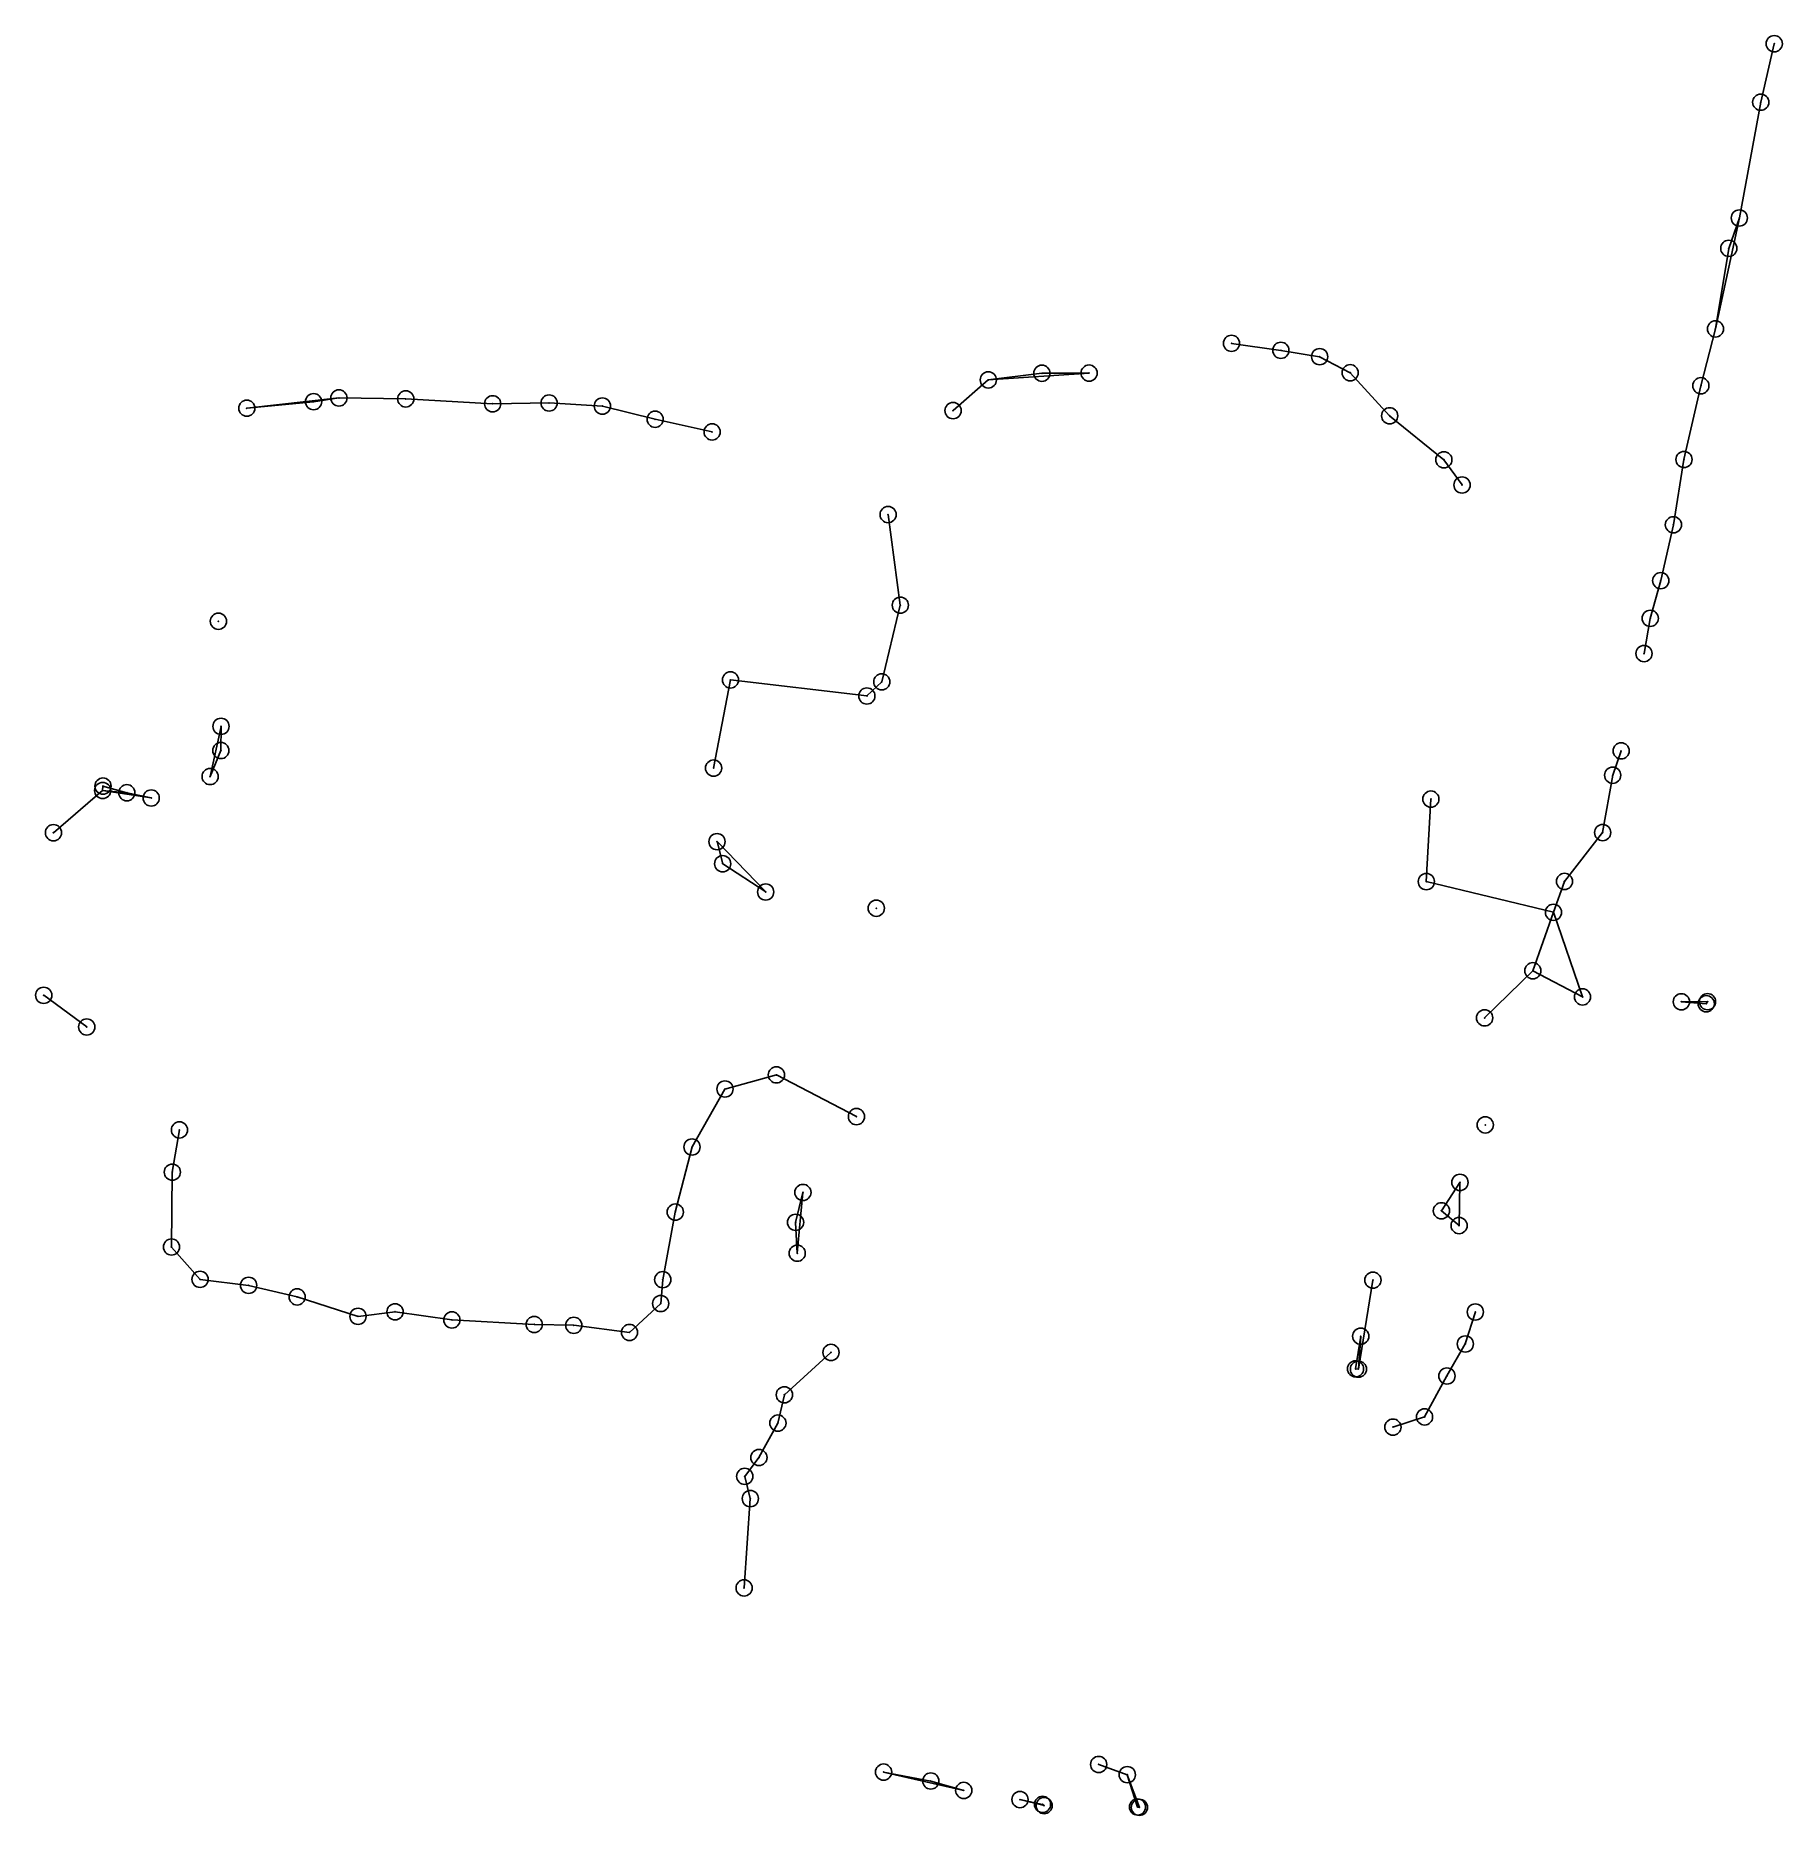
# Model space of a CAD drawing. Header units: metres. Extents: x -6 to 4.8, y -3.7 to 7.3.
import ezdxf

# ---------------------------------------------------------------- set-up
doc = ezdxf.new("R2010")
doc.units = ezdxf.units.M
doc.layers.add('keypoints', color=1, linetype='Continuous')
doc.layers.add('lines', color=2, linetype='Continuous')

msp = doc.modelspace()

# ---------------------------------------------------------------- linework, layer by layer
for p in [(4.734, 7.234, 3.869), (4.651, 6.874, 3.821), (4.519, 6.161, 3.834), (4.454, 5.974, 3.854), (1.391, 5.389, 3.835), (4.372, 5.478, 3.815), (1.695, 5.346, 3.794), (1.934, 5.307, 3.816), (-0.107, 5.164, 3.831), (0.223, 5.205, 3.87), (0.514, 5.206, 3.792), (2.122, 5.208, 3.808), (-4.107, 5.053, 3.807), (-3.695, 5.047, 3.853), (4.282, 5.128, 3.83), (-4.674, 4.99, 3.826), (-4.263, 5.03, 3.841), (-3.16, 5.017, 3.827), (-2.812, 5.022, 3.889), (-2.484, 5.003, 3.835), (-0.324, 4.975, 3.823), (2.365, 4.943, 3.883), (-2.159, 4.922, 3.808), (-1.808, 4.844, 3.872), (2.699, 4.672, 3.864), (4.178, 4.674, 3.867), (2.811, 4.517, 3.824), (-0.724, 4.335, 3.857), (4.113, 4.272, 3.862), (4.035, 3.928, 3.857), (-0.649, 3.777, 3.798), (-4.849, 3.678, 3.803), (3.97, 3.696, 3.867), (3.932, 3.479, 3.796), (-1.695, 3.317, 3.861), (-0.763, 3.305, 3.84), (-0.855, 3.218, 3.891), (-4.833, 3.031, 3.845), (-4.834, 2.882, 3.862), (3.791, 2.88, 3.837), (-1.799, 2.774, 3.797), (-5.562, 2.636, 3.868), (-5.56, 2.663, 3.869), (-4.9, 2.722, 3.841), (3.739, 2.73, 3.888), (-5.413, 2.622, 3.824), (-5.263, 2.59, 3.827), (2.619, 2.583, 3.848), (-5.865, 2.376, 3.857), (-1.778, 2.321, 3.797), (3.677, 2.377, 3.877), (-1.743, 2.185, 3.843), (-1.478, 2.011, 3.889), (2.591, 2.075, 3.887), (3.442, 2.076, 3.864), (-0.797, 1.911, 3.875), (3.374, 1.886, 3.865), (3.247, 1.526, 3.853), (-5.925, 1.375, 3.844), (3.553, 1.365, 3.82), (4.162, 1.335, 3.831), (4.315, 1.323, 3.89), (4.323, 1.336, 3.888), (2.95, 1.236, 3.878), (-5.66, 1.18, 3.799), (-1.412, 0.885, 3.888), (-1.729, 0.798, 3.884), (-0.919, 0.628, 3.853), (2.954, 0.577, 3.834), (-5.089, 0.546, 3.849), (-1.932, 0.441, 3.816), (-5.133, 0.286, 3.811), (2.798, 0.223, 3.873), (-1.249, 0.161, 3.847), (-2.035, 0.04, 3.887), (2.684, 0.048, 3.818), (-1.294, -0.023, 3.835), (2.793, -0.043, 3.836), (-5.138, -0.175, 3.829), (-1.284, -0.213, 3.887), (-4.962, -0.374, 3.857), (-4.663, -0.411, 3.867), (-2.112, -0.376, 3.854), (2.262, -0.379, 3.846), (-4.364, -0.482, 3.824), (-2.125, -0.523, 3.851), (-3.989, -0.602, 3.846), (-3.761, -0.574, 3.844), (-3.411, -0.624, 3.856), (-2.904, -0.652, 3.866), (-2.66, -0.657, 3.829), (2.893, -0.575, 3.875), (-2.317, -0.701, 3.874), (2.187, -0.724, 3.793), (-1.076, -0.824, 3.832), (2.831, -0.772, 3.863), (2.155, -0.925, 3.841), (2.173, -0.927, 3.84), (2.718, -0.969, 3.821), (-1.363, -1.085, 3.867), (-1.403, -1.259, 3.853), (2.385, -1.284, 3.795), (2.58, -1.221, 3.847), (-1.52, -1.471, 3.81), (-1.607, -1.587, 3.886), (-1.573, -1.724, 3.854), (-1.611, -2.274, 3.797), (0.573, -3.361, 3.805), (-0.752, -3.408, 3.815), (-0.461, -3.463, 3.872), (0.749, -3.424, 3.816), (-0.258, -3.521, 3.828), (0.088, -3.577, 3.891), (0.227, -3.607, 3.877), (0.237, -3.614, 3.842), (0.812, -3.623, 3.831), (0.824, -3.625, 3.811)]:
    msp.add_point(p)
at = {"layer": 'keypoints'}
for centre in [(4.734, 7.234, 3.869), (4.651, 6.874, 3.821), (4.519, 6.161, 3.834), (4.454, 5.974, 3.854), (4.372, 5.478, 3.815), (1.391, 5.389, 3.835), (1.695, 5.346, 3.794), (1.934, 5.307, 3.816), (-0.107, 5.164, 3.831), (0.223, 5.205, 3.87), (0.514, 5.206, 3.792), (2.122, 5.208, 3.808), (4.282, 5.128, 3.83), (-4.263, 5.03, 3.841), (-4.107, 5.053, 3.807), (-3.695, 5.047, 3.853), (-3.16, 5.017, 3.827), (-2.812, 5.022, 3.889), (-2.484, 5.003, 3.835), (-4.674, 4.99, 3.826), (-2.159, 4.922, 3.808), (-0.324, 4.975, 3.823), (2.365, 4.943, 3.883), (-1.808, 4.844, 3.872), (2.699, 4.672, 3.864), (4.178, 4.674, 3.867), (2.811, 4.517, 3.824), (-0.724, 4.335, 3.857), (4.113, 4.272, 3.862), (4.035, 3.928, 3.857), (-4.849, 3.678, 3.803), (-0.649, 3.777, 3.798), (3.97, 3.696, 3.867), (3.932, 3.479, 3.796), (-1.695, 3.317, 3.861), (-0.763, 3.305, 3.84), (-0.855, 3.218, 3.891), (-4.833, 3.031, 3.845), (-4.834, 2.882, 3.862), (3.791, 2.88, 3.837), (-4.9, 2.722, 3.841), (-1.799, 2.774, 3.797), (3.739, 2.73, 3.888), (-5.562, 2.636, 3.868), (-5.56, 2.663, 3.869), (-5.413, 2.622, 3.824), (-5.263, 2.59, 3.827), (2.619, 2.583, 3.848), (-5.865, 2.376, 3.857), (3.677, 2.377, 3.877), (-1.778, 2.321, 3.797), (-1.743, 2.185, 3.843), (2.591, 2.075, 3.887), (3.442, 2.076, 3.864), (-1.478, 2.011, 3.889), (-0.797, 1.911, 3.875), (3.374, 1.886, 3.865), (3.247, 1.526, 3.853), (-5.925, 1.375, 3.844), (3.553, 1.365, 3.82), (4.162, 1.335, 3.831), (4.315, 1.323, 3.89), (4.323, 1.336, 3.888), (-5.66, 1.18, 3.799), (2.95, 1.236, 3.878), (-1.412, 0.885, 3.888), (-1.729, 0.798, 3.884), (-0.919, 0.628, 3.853), (-5.089, 0.546, 3.849), (2.954, 0.577, 3.834), (-1.932, 0.441, 3.816), (-5.133, 0.286, 3.811), (2.798, 0.223, 3.873), (-1.249, 0.161, 3.847), (-2.035, 0.04, 3.887), (-1.294, -0.023, 3.835), (2.684, 0.048, 3.818), (2.793, -0.043, 3.836), (-5.138, -0.175, 3.829), (-1.284, -0.213, 3.887), (-4.962, -0.374, 3.857), (-2.112, -0.376, 3.854), (-4.663, -0.411, 3.867), (-4.364, -0.482, 3.824), (2.262, -0.379, 3.846), (-3.761, -0.574, 3.844), (-2.125, -0.523, 3.851), (2.893, -0.575, 3.875), (-3.989, -0.602, 3.846), (-3.411, -0.624, 3.856), (-2.904, -0.652, 3.866), (-2.66, -0.657, 3.829), (-2.317, -0.701, 3.874), (2.187, -0.724, 3.793), (2.831, -0.772, 3.863), (-1.076, -0.824, 3.832), (2.155, -0.925, 3.841), (2.173, -0.927, 3.84), (2.718, -0.969, 3.821), (-1.363, -1.085, 3.867), (2.58, -1.221, 3.847), (-1.403, -1.259, 3.853), (2.385, -1.284, 3.795), (-1.52, -1.471, 3.81), (-1.607, -1.587, 3.886), (-1.573, -1.724, 3.854), (-1.611, -2.274, 3.797), (-0.752, -3.408, 3.815), (0.573, -3.361, 3.805), (0.749, -3.424, 3.816), (-0.461, -3.463, 3.872), (-0.258, -3.521, 3.828), (0.088, -3.577, 3.891), (0.227, -3.607, 3.877), (0.237, -3.614, 3.842), (0.812, -3.623, 3.831), (0.824, -3.625, 3.811)]:
    msp.add_circle(centre, 0.05, dxfattribs=at)
at = {"layer": 'lines'}
for p, q in [((4.651, 6.874, 3.821), (4.734, 7.234, 3.869)), ((4.651, 6.874, 3.821), (4.519, 6.161, 3.834)), ((4.519, 6.161, 3.834), (4.372, 5.478, 3.815)), ((4.519, 6.161, 3.834), (4.454, 5.974, 3.854)), ((4.454, 5.974, 3.854), (4.372, 5.478, 3.815)), ((1.695, 5.346, 3.794), (1.391, 5.389, 3.835)), ((4.282, 5.128, 3.83), (4.372, 5.478, 3.815)), ((1.695, 5.346, 3.794), (1.934, 5.307, 3.816)), ((1.934, 5.307, 3.816), (2.122, 5.208, 3.808)), ((-0.324, 4.975, 3.823), (-0.107, 5.164, 3.831)), ((0.514, 5.206, 3.792), (-0.107, 5.164, 3.831)), ((0.223, 5.205, 3.87), (-0.107, 5.164, 3.831)), ((0.223, 5.205, 3.87), (0.514, 5.206, 3.792)), ((2.365, 4.943, 3.883), (2.122, 5.208, 3.808)), ((-4.674, 4.99, 3.826), (-4.107, 5.053, 3.807)), ((-4.107, 5.053, 3.807), (-4.263, 5.03, 3.841)), ((-3.695, 5.047, 3.853), (-4.107, 5.053, 3.807)), ((-3.695, 5.047, 3.853), (-3.16, 5.017, 3.827)), ((4.282, 5.128, 3.83), (4.178, 4.674, 3.867)), ((-4.674, 4.99, 3.826), (-4.263, 5.03, 3.841)), ((-2.812, 5.022, 3.889), (-3.16, 5.017, 3.827)), ((-2.484, 5.003, 3.835), (-2.812, 5.022, 3.889)), ((-2.484, 5.003, 3.835), (-2.159, 4.922, 3.808)), ((2.365, 4.943, 3.883), (2.699, 4.672, 3.864)), ((-1.808, 4.844, 3.872), (-2.159, 4.922, 3.808)), ((2.811, 4.517, 3.824), (2.699, 4.672, 3.864)), ((4.178, 4.674, 3.867), (4.113, 4.272, 3.862)), ((-0.649, 3.777, 3.798), (-0.724, 4.335, 3.857)), ((4.113, 4.272, 3.862), (4.035, 3.928, 3.857)), ((4.035, 3.928, 3.857), (3.97, 3.696, 3.867)), ((-0.763, 3.305, 3.84), (-0.649, 3.777, 3.798)), ((3.97, 3.696, 3.867), (3.932, 3.479, 3.796)), ((-1.695, 3.317, 3.861), (-1.799, 2.774, 3.797)), ((-1.695, 3.317, 3.861), (-0.855, 3.218, 3.891)), ((-0.763, 3.305, 3.84), (-0.855, 3.218, 3.891)), ((-4.833, 3.031, 3.845), (-4.9, 2.722, 3.841)), ((-4.834, 2.882, 3.862), (-4.833, 3.031, 3.845)), ((-4.834, 2.882, 3.862), (-4.9, 2.722, 3.841)), ((3.739, 2.73, 3.888), (3.791, 2.88, 3.837)), ((-5.865, 2.376, 3.857), (-5.562, 2.636, 3.868)), ((-5.56, 2.663, 3.869), (-5.562, 2.636, 3.868)), ((-5.263, 2.59, 3.827), (-5.562, 2.636, 3.868)), ((-5.562, 2.636, 3.868), (-5.413, 2.622, 3.824)), ((-5.56, 2.663, 3.869), (-5.413, 2.622, 3.824)), ((3.677, 2.377, 3.877), (3.739, 2.73, 3.888)), ((-5.263, 2.59, 3.827), (-5.413, 2.622, 3.824)), ((2.619, 2.583, 3.848), (2.591, 2.075, 3.887)), ((-1.478, 2.011, 3.889), (-1.778, 2.321, 3.797)), ((-1.743, 2.185, 3.843), (-1.778, 2.321, 3.797)), ((3.677, 2.377, 3.877), (3.442, 2.076, 3.864)), ((-1.478, 2.011, 3.889), (-1.743, 2.185, 3.843)), ((2.591, 2.075, 3.887), (3.374, 1.886, 3.865)), ((3.442, 2.076, 3.864), (3.374, 1.886, 3.865)), ((3.247, 1.526, 3.853), (3.374, 1.886, 3.865)), ((3.553, 1.365, 3.82), (3.374, 1.886, 3.865)), ((2.95, 1.236, 3.878), (3.247, 1.526, 3.853)), ((3.553, 1.365, 3.82), (3.247, 1.526, 3.853)), ((-5.66, 1.18, 3.799), (-5.925, 1.375, 3.844)), ((4.162, 1.335, 3.831), (4.323, 1.336, 3.888)), ((4.162, 1.335, 3.831), (4.315, 1.323, 3.89)), ((4.323, 1.336, 3.888), (4.315, 1.323, 3.89)), ((-1.729, 0.798, 3.884), (-1.412, 0.885, 3.888)), ((-1.412, 0.885, 3.888), (-0.919, 0.628, 3.853)), ((-1.729, 0.798, 3.884), (-1.932, 0.441, 3.816)), ((-5.089, 0.546, 3.849), (-5.133, 0.286, 3.811)), ((-2.035, 0.04, 3.887), (-1.932, 0.441, 3.816)), ((-5.138, -0.175, 3.829), (-5.133, 0.286, 3.811)), ((2.684, 0.048, 3.818), (2.798, 0.223, 3.873)), ((2.793, -0.043, 3.836), (2.798, 0.223, 3.873)), ((-1.249, 0.161, 3.847), (-1.294, -0.023, 3.835)), ((-1.284, -0.213, 3.887), (-1.249, 0.161, 3.847)), ((-2.035, 0.04, 3.887), (-2.112, -0.376, 3.854)), ((2.684, 0.048, 3.818), (2.793, -0.043, 3.836)), ((-1.284, -0.213, 3.887), (-1.294, -0.023, 3.835)), ((-5.138, -0.175, 3.829), (-4.962, -0.374, 3.857)), ((-4.663, -0.411, 3.867), (-4.962, -0.374, 3.857)), ((-4.663, -0.411, 3.867), (-4.364, -0.482, 3.824)), ((-2.112, -0.376, 3.854), (-2.125, -0.523, 3.851)), ((2.262, -0.379, 3.846), (2.173, -0.927, 3.84)), ((-3.989, -0.602, 3.846), (-4.364, -0.482, 3.824)), ((-2.317, -0.701, 3.874), (-2.125, -0.523, 3.851)), ((-3.989, -0.602, 3.846), (-3.761, -0.574, 3.844)), ((-3.411, -0.624, 3.856), (-3.761, -0.574, 3.844)), ((-2.904, -0.652, 3.866), (-3.411, -0.624, 3.856)), ((-2.904, -0.652, 3.866), (-2.66, -0.657, 3.829)), ((-2.317, -0.701, 3.874), (-2.66, -0.657, 3.829)), ((2.831, -0.772, 3.863), (2.893, -0.575, 3.875)), ((2.155, -0.925, 3.841), (2.187, -0.724, 3.793)), ((2.187, -0.724, 3.793), (2.173, -0.927, 3.84)), ((-1.363, -1.085, 3.867), (-1.076, -0.824, 3.832)), ((2.718, -0.969, 3.821), (2.831, -0.772, 3.863)), ((2.155, -0.925, 3.841), (2.173, -0.927, 3.84)), ((2.718, -0.969, 3.821), (2.58, -1.221, 3.847)), ((-1.403, -1.259, 3.853), (-1.363, -1.085, 3.867)), ((-1.403, -1.259, 3.853), (-1.52, -1.471, 3.81)), ((2.385, -1.284, 3.795), (2.58, -1.221, 3.847)), ((-1.607, -1.587, 3.886), (-1.52, -1.471, 3.81)), ((-1.607, -1.587, 3.886), (-1.573, -1.724, 3.854)), ((-1.611, -2.274, 3.797), (-1.573, -1.724, 3.854)), ((0.749, -3.424, 3.816), (0.573, -3.361, 3.805)), ((-0.461, -3.463, 3.872), (-0.752, -3.408, 3.815)), ((-0.752, -3.408, 3.815), (-0.258, -3.521, 3.828)), ((-0.461, -3.463, 3.872), (-0.258, -3.521, 3.828)), ((0.812, -3.623, 3.831), (0.749, -3.424, 3.816)), ((0.824, -3.625, 3.811), (0.749, -3.424, 3.816)), ((0.227, -3.607, 3.877), (0.088, -3.577, 3.891)), ((0.088, -3.577, 3.891), (0.237, -3.614, 3.842)), ((0.227, -3.607, 3.877), (0.237, -3.614, 3.842)), ((0.812, -3.623, 3.831), (0.824, -3.625, 3.811))]:
    msp.add_line(p, q, dxfattribs=at)

doc.saveas('drawing.dxf')
